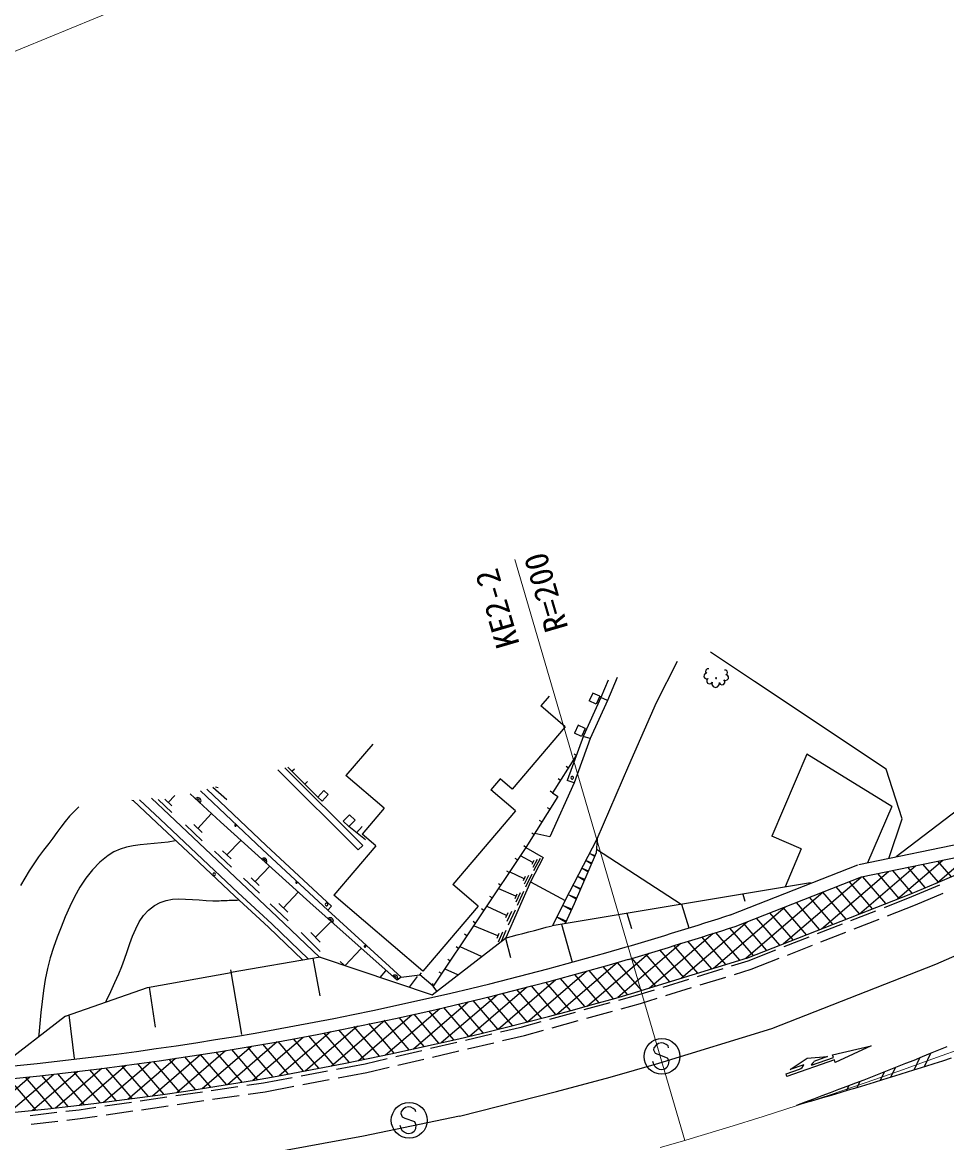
# Model space of a CAD drawing. Units: millimetres, scale not verified. Extents: x 40000 to 680000, y 20000 to 380000.
# Drawn here: x 440996 to 492568, y 256860 to 319403 of the extents above; entities that cross this region are included whole.
import ezdxf
from ezdxf.enums import TextEntityAlignment as Align

# ---------------------------------------------------------------- set-up
doc = ezdxf.new("R2010")
doc.units = ezdxf.units.MM
doc.header["$LTSCALE"] = 1000
doc.linetypes.add('CHAIN', pattern=[18.5, 12, -1.5, 3.5, -1.5])
for name, color, linetype, lineweight in [('M-BGD', 7, 'Continuous', 25), ('M-BMK', 2, 'CHAIN', 13), ('M-STR-HTXT', 7, 'Continuous', 13), ('M-STR-STRC', 7, 'Continuous', 25)]:
    doc.layers.add(name, color=color, linetype=linetype, lineweight=lineweight)
doc.styles.add('ＭＳ ゴシック', font='')
doc.styles.get('ＭＳ ゴシック').set_extended_font_data('MS Gothic')

msp = doc.modelspace()

# ---------------------------------------------------------------- linework, layer by layer
at = {"layer": 'M-BGD'}
for p, q in [((474181, 282820), (473649, 281550)), ((473692, 282687), (473280, 281705)), ((470383, 281786), (469917, 281240)), ((473280, 281705), (472305, 279563)), ((473649, 281550), (472676, 279412)), ((473649, 281550), (473280, 281705)), ((471285, 280074), (469917, 281240)), ((471285, 280074), (468324, 276598)), ((472004, 280158), (471806, 279723)), ((472396, 279980), (472004, 280158)), ((460549, 279111), (459048, 277349)), ((472305, 279563), (471404, 277082)), ((472676, 279412), (471780, 276945)), ((472676, 279412), (472295, 279529)), ((471906, 278463), (471780, 278544)), ((459986, 273445), (455644, 277776)), ((455800, 277819), (457487, 276150)), ((456030, 277591), (456171, 277733)), ((471464, 277773), (471338, 277853)), ((473066, 273821), (474831, 277907)), ((459739, 273198), (455256, 277670)), ((461180, 275533), (459048, 277349)), ((467662, 277162), (467144, 276553)), ((468324, 276598), (467662, 277162)), ((471022, 277082), (470896, 277163)), ((471780, 276945), (471404, 277082)), ((495612, 277308), (489763, 272807)), ((452412, 276003), (451616, 276680)), ((451764, 276720), (451917, 276677)), ((456759, 276870), (456899, 277012)), ((457487, 276150), (457821, 276512)), ((457821, 276512), (458062, 276290)), ((468514, 275385), (467144, 276553)), ((470580, 276392), (470454, 276472)), ((447215, 275939), (447109, 275955)), ((449340, 275290), (448573, 276015)), ((449330, 275663), (448946, 276026)), ((449138, 275844), (449508, 276238)), ((457487, 276150), (457728, 275928)), ((457728, 275928), (458062, 276290)), ((450788, 274391), (451532, 275221)), ((461180, 275533), (459947, 274087)), ((468514, 275385), (465006, 271269)), ((470433, 275478), (470306, 275558)), ((489506, 275626), (488147, 272475)), ((451031, 273706), (450093, 274608)), ((451022, 274166), (450553, 274617)), ((459212, 274504), (459558, 274869)), ((459558, 274869), (459242, 275168)), ((469988, 274767), (469860, 274846)), ((489338, 272720), (490095, 274943)), ((460139, 273755), (459212, 274504)), ((459948, 274512), (459638, 274160)), ((460722, 273427), (459947, 274087)), ((469543, 274055), (469415, 274135)), ((484461, 273264), (482808, 273976)), ((487679, 272378), (496511, 274209)), ((452405, 272922), (453180, 273728)), ((460722, 273427), (458370, 270667)), ((459739, 273198), (459986, 273445)), ((469097, 273343), (468972, 273425)), ((487821, 271693), (496798, 273554)), ((452656, 272242), (451711, 273129)), ((452641, 272700), (452169, 273143)), ((468626, 272639), (468502, 272722)), ((469480, 272499), (468798, 272873)), ((469886, 272716), (469524, 272041)), ((472657, 273009), (472934, 272888)), ((472657, 273009), (472927, 272871)), ((472657, 273009), (472920, 272853)), ((472934, 272888), (472920, 272853)), ((473033, 273249), (477751, 270166)), ((484461, 273264), (483565, 271132)), ((492040, 271371), (493879, 272949)), ((453993, 271429), (454797, 272286)), ((469540, 272612), (469420, 272387)), ((469713, 272664), (469472, 272214)), ((472233, 272174), (472563, 272031)), ((472233, 272174), (472554, 272010)), ((472233, 272174), (472545, 271990)), ((472452, 272605), (472755, 272473)), ((472452, 272605), (472746, 272454)), ((472452, 272605), (472738, 272436)), ((472755, 272473), (472738, 272436)), ((480517, 269582), (487621, 272366)), ((487710, 269630), (490843, 272319)), ((489829, 270461), (492361, 272634)), ((491381, 271096), (490409, 272229)), ((492110, 271399), (491248, 272403)), ((492838, 271702), (492087, 272577)), ((454228, 270784), (453337, 271627)), ((454216, 271218), (453770, 271639)), ((468155, 271934), (468030, 272017)), ((469000, 271591), (468182, 271975)), ((469058, 271712), (468942, 271470)), ((469236, 271775), (469005, 271291)), ((469415, 271838), (469068, 271112)), ((472000, 271714), (472358, 271559)), ((472000, 271714), (472348, 271536)), ((472000, 271714), (472338, 271514)), ((472358, 271559), (472338, 271514)), ((472563, 272031), (472545, 271990)), ((480773, 268930), (487821, 271693)), ((483472, 267969), (487801, 271685)), ((485591, 268800), (489324, 272004)), ((489180, 270206), (487891, 271707)), ((489920, 270496), (488730, 271881)), ((490653, 270794), (489570, 272055)), ((455557, 269965), (456376, 270844)), ((466425, 270060), (465006, 271269)), ((467684, 271229), (467559, 271312)), ((468524, 270609), (467582, 271033)), ((468957, 270884), (468612, 270102)), ((469344, 271416), (471287, 270375)), ((484980, 271367), (470559, 268970)), ((471751, 271223), (472139, 271054)), ((471751, 271223), (472129, 271030)), ((471751, 271223), (472118, 271006)), ((472139, 271054), (472118, 271006)), ((481367, 267150), (485682, 270854)), ((486961, 269337), (485664, 270848)), ((487701, 269626), (486404, 271137)), ((488440, 269916), (487143, 271427)), ((490638, 270595), (492184, 271246)), ((455817, 269244), (454825, 270190)), ((455805, 269728), (455309, 270201)), ((463337, 266435), (458370, 270667)), ((467213, 270524), (467088, 270608)), ((468581, 270739), (468466, 270478)), ((468769, 270812), (468539, 270290)), ((471485, 270699), (471906, 270516)), ((471485, 270699), (471894, 270490)), ((471485, 270699), (471883, 270463)), ((471906, 270516), (471883, 270463)), ((481200, 270739), (481310, 270337)), ((481421, 267165), (490581, 270756)), ((485482, 268757), (484185, 270268)), ((486222, 269047), (484925, 270558)), ((489095, 269990), (490638, 270595)), ((490826, 270132), (492377, 270785)), ((458247, 270064), (458044, 269844)), ((466425, 270060), (463337, 266435)), ((466741, 269819), (466617, 269903)), ((468019, 269548), (466929, 270044)), ((468083, 269689), (467956, 269406)), ((468288, 269767), (468033, 269202)), ((468493, 269844), (468111, 268997)), ((471175, 270096), (471630, 269905)), ((471175, 270096), (471617, 269877)), ((471175, 270096), (471604, 269849)), ((471630, 269905), (471604, 269849)), ((474732, 269664), (474986, 268805)), ((477778, 270170), (478193, 268843)), ((479567, 266593), (483563, 270024)), ((484003, 268177), (482706, 269688)), ((484742, 268467), (483445, 269978)), ((487233, 269260), (488629, 269808)), ((489272, 269523), (490826, 270132)), ((489272, 269523), (490826, 270132)), ((456966, 267092), (454907, 269077)), ((457351, 268321), (458194, 269173)), ((466270, 269115), (466146, 269198)), ((467522, 268398), (466230, 268947)), ((470854, 269446), (471322, 269250)), ((470854, 269446), (471309, 269221)), ((470854, 269446), (471295, 269192)), ((471084, 269058), (471668, 266927)), ((471322, 269250), (471295, 269192)), ((477766, 266036), (481444, 269194)), ((482524, 267597), (481227, 269108)), ((483263, 267887), (481966, 269398)), ((485371, 268531), (486767, 269078)), ((487409, 268793), (488806, 269340)), ((487409, 268793), (488806, 269340)), ((457616, 267526), (456556, 268586)), ((457616, 268056), (457086, 268586)), ((465799, 268410), (465674, 268493)), ((467583, 268538), (467462, 268259)), ((467783, 268617), (467541, 268059)), ((467982, 268696), (467732, 268117)), ((475977, 265489), (479544, 268551)), ((480241, 266802), (478908, 268355)), ((481022, 267044), (479690, 268596)), ((481785, 267306), (480471, 268837)), ((483508, 267801), (484905, 268348)), ((485547, 268063), (486944, 268610)), ((485547, 268063), (486944, 268610)), ((463856, 265112), (467945, 268282)), ((465328, 267705), (465203, 267788)), ((466622, 267256), (465420, 267784)), ((467945, 268282), (468225, 267186)), ((474228, 264975), (477746, 267996)), ((478679, 266319), (477346, 267872)), ((479460, 266560), (478127, 268113)), ((483685, 267333), (485082, 267880)), ((483685, 267333), (485082, 267880)), ((457611, 267206), (452647, 266363)), ((457618, 265051), (457223, 267151)), ((457611, 267206), (463856, 265112)), ((459002, 266739), (459874, 267679)), ((464857, 267000), (464732, 267083)), ((472506, 264486), (475947, 267440)), ((476336, 265594), (475002, 267148)), ((475286, 265269), (481467, 267181)), ((477117, 265835), (475783, 267389)), ((477898, 266077), (476564, 267631)), ((481500, 267014), (483043, 267618)), ((481665, 266541), (483220, 267151)), ((481665, 266541), (483220, 267151)), ((453242, 262897), (452623, 266501)), ((458946, 266758), (458728, 266964)), ((460958, 266084), (461283, 266451)), ((465297, 266229), (464592, 266542)), ((470822, 264029), (474181, 266913)), ((473967, 264899), (472616, 266473)), ((474757, 265131), (473412, 266697)), ((475546, 265362), (474209, 266920)), ((478661, 266135), (480094, 266578)), ((480571, 266726), (481500, 267014)), ((480724, 266250), (481665, 266541)), ((480724, 266250), (481665, 266541)), ((482823, 263236), (491972, 266822)), ((447978, 265513), (452647, 266363)), ((462131, 266092), (463171, 266231)), ((462592, 265536), (463041, 266135)), ((463171, 266231), (463269, 266344)), ((464385, 266295), (464261, 266379)), ((467540, 263188), (470772, 265963)), ((469175, 263603), (472470, 266432)), ((471574, 264233), (470212, 265819)), ((472375, 264451), (471022, 266027)), ((473177, 264668), (471819, 266249)), ((476750, 265544), (478183, 265987)), ((478814, 265659), (480246, 266102)), ((478814, 265659), (480246, 266102)), ((443403, 263915), (447978, 265513)), ((448417, 263306), (448091, 265535)), ((463914, 265591), (463894, 265739)), ((464129, 265323), (463914, 265591)), ((465942, 262805), (469128, 265540)), ((469154, 263598), (467783, 265194)), ((469964, 263805), (468593, 265402)), ((470772, 264015), (469403, 265611)), ((475343, 265109), (476272, 265396)), ((476903, 265068), (478336, 265511)), ((476903, 265068), (478336, 265511)), ((462812, 262095), (465875, 264724)), ((464364, 262439), (467484, 265117)), ((466711, 262989), (465331, 264596)), ((467530, 263186), (466154, 264789)), ((468343, 263391), (466974, 264986)), ((472351, 264282), (473796, 264681)), ((474278, 264814), (475343, 265109)), ((474415, 264333), (475484, 264629)), ((475484, 264629), (476425, 264920)), ((475484, 264629), (476425, 264920)), ((443895, 261554), (443614, 263989)), ((459755, 261448), (462729, 264000)), ((461259, 261751), (464290, 264352)), ((464241, 262411), (462855, 264026)), ((465071, 262596), (463685, 264210)), ((465891, 262793), (464508, 264403)), ((470423, 263749), (471869, 264148)), ((472487, 263801), (473933, 264200)), ((443403, 263915), (439673, 261059)), ((456777, 260868), (459699, 263376)), ((458251, 261145), (461214, 263688)), ((460915, 261681), (459495, 263334)), ((461750, 261859), (460335, 263507)), ((462580, 262043), (461175, 263680)), ((463411, 262227), (462015, 263853)), ((467672, 263039), (468895, 263326)), ((468876, 263321), (469941, 263616)), ((470560, 263268), (472006, 263668)), ((453862, 260342), (456669, 262753)), ((455319, 260605), (458184, 263065)), ((458386, 261172), (456975, 262816)), ((459229, 261342), (457815, 262989)), ((460072, 261511), (458655, 263162)), ((465725, 262582), (467185, 262925)), ((467781, 262551), (469009, 262839)), ((469009, 262839), (470078, 263135)), ((476518, 261285), (482823, 263236)), ((451024, 259883), (453771, 262242)), ((452440, 260111), (455220, 262497)), ((454973, 260543), (453548, 262202)), ((455828, 260697), (454406, 262354)), ((456684, 260852), (455265, 262505)), ((457540, 261006), (456124, 262656)), ((463778, 262124), (465238, 262467)), ((465834, 262094), (467294, 262437)), ((446872, 259284), (449536, 261571)), ((448249, 259478), (450934, 261783)), ((450649, 259823), (449192, 261519)), ((449630, 259675), (452332, 261995)), ((451517, 259962), (450067, 261651)), ((452386, 260102), (450942, 261784)), ((453254, 260241), (451816, 261916)), ((454117, 260388), (452689, 262051)), ((460121, 261265), (461344, 261553)), ((461831, 261667), (463291, 262010)), ((461940, 261179), (463400, 261522)), ((463887, 261636), (465347, 261979)), ((441537, 258658), (444085, 260846)), ((442850, 258797), (445430, 261011)), ((445342, 259095), (443863, 260818)), ((444182, 258952), (446774, 261177)), ((446236, 259206), (444757, 260928)), ((445527, 259118), (448137, 261359)), ((447128, 259318), (445651, 261039)), ((448009, 259444), (446545, 261149)), ((448889, 259569), (447439, 261259)), ((449770, 259695), (448318, 261386)), ((456550, 260591), (458024, 260869)), ((458515, 260962), (460121, 261265)), ((460225, 260776), (461453, 261065)), ((473800, 260513), (476518, 261285)), ((438937, 258403), (441419, 260534)), ((440226, 258521), (442740, 260680)), ((441745, 258680), (440256, 260415)), ((442651, 258776), (441164, 260508)), ((443555, 258874), (442073, 260600)), ((444449, 258985), (442969, 260708)), ((453513, 260058), (454452, 260195)), ((454452, 260195), (456058, 260498)), ((456643, 260100), (458117, 260378)), ((458608, 260471), (460225, 260776)), ((470791, 259708), (473800, 260513)), ((449555, 259481), (451039, 259698)), ((451534, 259770), (453019, 259986)), ((453587, 259564), (454534, 259702)), ((454534, 259702), (456151, 260007)), ((465389, 258344), (470791, 259708)), ((445597, 258904), (447081, 259121)), ((447576, 259193), (449060, 259409)), ((449629, 258987), (451113, 259203)), ((451608, 259275), (453092, 259491)), ((441429, 258380), (442919, 258552)), ((443415, 258609), (444164, 258695)), ((444164, 258695), (445102, 258832)), ((444228, 258199), (445176, 258338)), ((445671, 258410), (447155, 258626)), ((447650, 258698), (449134, 258914)), ((465389, 258344), (460035, 257221)), ((441483, 257883), (442973, 258055)), ((443470, 258112), (444228, 258199)), ((460035, 257221), (454649, 256234))]:
    msp.add_line(p, q, dxfattribs=at)
for points in [[(490095, 274943), (489202, 277700), (481844, 282605), (479390, 284237)], [(474831, 277907), (476379, 281424), (477547, 283735)], [(479194, 283063), (479098, 283042), (479032, 282969), (479022, 282872), (479071, 282787), (479161, 282747), (479257, 282769)], [(479305, 283308), (479202, 283311), (479127, 283241), (479124, 283138), (479194, 283063)], [(479258, 282769), (479193, 282695), (479184, 282597), (479235, 282513), (479325, 282474), (479421, 282497), (479485, 282572)], [(479887, 282541), (479939, 282458), (480030, 282421), (480125, 282445), (480188, 282520), (480194, 282619), (480141, 282701)], [(480141, 282701), (480233, 282666), (480328, 282691), (480390, 282767), (480395, 282866), (480341, 282948), (480249, 282982)], [(480249, 282982), (480318, 283028), (480347, 283106), (480324, 283186), (480259, 283238), (480176, 283241)], [(479485, 282572), (479474, 282440), (479543, 282328), (479665, 282277), (479793, 282309), (479878, 282410), (479887, 282541)], [(473214, 281777), (473014, 281339), (472623, 281517)], [(473214, 281777), (472822, 281955), (472624, 281520)], [(472396, 279980), (472196, 279541), (471805, 279720)], [(491973, 266822), (505540, 272765), (519038, 279119)], [(471906, 278463), (470580, 276392), (470878, 276190), (469097, 273343), (463914, 265591), (463171, 266231)], [(489506, 275626), (484779, 278548), (482808, 273976)], [(462131, 266092), (458044, 269844), (454396, 273228), (450942, 276496)], [(458247, 270064), (454600, 273447), (451280, 276588)], [(471780, 276945), (470429, 273925), (469585, 274122)], [(456646, 267036), (454723, 268881), (452843, 270609), (450522, 272810), (448491, 274720), (447178, 275963)], [(454907, 269077), (453027, 270806), (450707, 273006), (448676, 274916), (447526, 276004)], [(457597, 267203), (455213, 269470), (449188, 275157), (448194, 276083)], [(462131, 266092), (461903, 265925), (457031, 270259), (452049, 274767), (450365, 276340)], [(450916, 275825), (450963, 275950), (450908, 276072), (450783, 276119), (450661, 276063)], [(450853, 275885), (450876, 275947), (450848, 276008), (450786, 276032), (450725, 276004)], [(444143, 275604), (443875, 275354), (443619, 275077), (443375, 274783), (443140, 274478), (442912, 274170), (442687, 273863), (442462, 273564), (442178, 273190), (441901, 272808), (441631, 272420), (441371, 272025), (441123, 271623), (440888, 271214)], [(459212, 274504), (458896, 274803), (459242, 275168)], [(449511, 273708), (449132, 273640), (448745, 273591), (448352, 273554), (447957, 273520), (447566, 273480), (447180, 273426), (446805, 273349), (446444, 273240), (446101, 273092), (445779, 272895), (445320, 272519), (444908, 272093), (444538, 271625), (444205, 271121), (443906, 270590), (443635, 270037), (443387, 269470), (443158, 268896), (442944, 268321), (442738, 267754), (442550, 267168), (442396, 266572), (442273, 265969), (442173, 265360), (442093, 264746), (442027, 264128), (441968, 263509), (441911, 262890), (441898, 262763)], [(469097, 273343), (470049, 272780), (469344, 271416), (467978, 268290)], [(470593, 268976), (471287, 270375), (473066, 273821), (473020, 273038), (471784, 270184), (471279, 269090)], [(490568, 270750), (492333, 271487), (494124, 272248), (495914, 273021), (496852, 273432)], [(454599, 272460), (454643, 272559), (454621, 272665), (454541, 272737), (454433, 272749), (454340, 272695)], [(454534, 272519), (454556, 272568), (454545, 272621), (454505, 272657), (454451, 272663), (454404, 272636)], [(445656, 264702), (445697, 264794), (445921, 265292), (446147, 265789), (446373, 266285), (446541, 266688), (446693, 267109), (446838, 267538), (446985, 267968), (447142, 268390), (447317, 268797), (447519, 269180), (447755, 269532), (448035, 269843), (448367, 270106), (448681, 270273), (449015, 270382), (449366, 270442), (449729, 270465), (450102, 270460), (450480, 270437), (450862, 270406), (451242, 270377), (451617, 270360), (451984, 270365), (452095, 270371), (452206, 270376), (452317, 270380), (452428, 270384), (452538, 270388), (452649, 270391), (452760, 270395), (452871, 270398), (452982, 270402), (453093, 270406)], [(458307, 269124), (458350, 269223), (458327, 269329), (458246, 269400), (458139, 269411), (458046, 269357)], [(458241, 269182), (458263, 269232), (458252, 269285), (458211, 269320), (458158, 269326), (458111, 269299)], [(461903, 265925), (461946, 266024), (461923, 266129), (461843, 266201), (461735, 266212), (461642, 266157)], [(461838, 265983), (461859, 266033), (461848, 266085), (461808, 266121), (461754, 266126), (461707, 266099)]]:
    msp.add_lwpolyline(points, dxfattribs=at)
for points in [[(479725, 282789), (479721, 282802), (479711, 282811), (479698, 282812), (479687, 282805), (479682, 282792), (479685, 282780), (479695, 282771), (479708, 282770), (479720, 282777)], [(471755, 277222), (471744, 277267), (471709, 277297), (471662, 277301), (471623, 277276), (471605, 277234), (471616, 277189), (471651, 277159), (471698, 277155), (471737, 277179)], [(452943, 274576), (452935, 274606), (452912, 274626), (452881, 274628), (452855, 274612), (452843, 274583), (452851, 274553), (452874, 274533), (452905, 274531), (452931, 274547)], [(452918, 274578), (452914, 274593), (452902, 274603), (452887, 274604), (452874, 274596), (452868, 274581), (452872, 274567), (452883, 274557), (452899, 274555), (452912, 274563)], [(451771, 271835), (451760, 271880), (451725, 271910), (451679, 271913), (451639, 271889), (451622, 271846), (451633, 271801), (451668, 271771), (451714, 271768), (451754, 271792)], [(456344, 271391), (456337, 271421), (456313, 271441), (456283, 271443), (456256, 271427), (456245, 271398), (456252, 271368), (456275, 271348), (456306, 271346), (456332, 271362)], [(456319, 271393), (456316, 271408), (456304, 271418), (456289, 271419), (456275, 271411), (456270, 271396), (456273, 271382), (456285, 271372), (456300, 271370), (456313, 271378)], [(458048, 270146), (458037, 270191), (458002, 270221), (457955, 270225), (457916, 270200), (457898, 270157), (457909, 270112), (457945, 270082), (457991, 270079), (458030, 270103)], [(460166, 267817), (460159, 267847), (460135, 267866), (460104, 267869), (460078, 267853), (460066, 267824), (460074, 267794), (460097, 267774), (460128, 267772), (460154, 267788)], [(460141, 267818), (460137, 267833), (460126, 267843), (460110, 267845), (460097, 267836), (460091, 267822), (460095, 267807), (460107, 267797), (460122, 267796), (460135, 267804)]]:
    msp.add_lwpolyline(points, close=True, dxfattribs=at)
for centre, radius, start, end in [((416506, 466458), 207019, 286.30327, 288.0225), ((421747, 448956), 186487, 284.34298, 285.17353), ((416506, 466458), 207719, 286.30327, 288.0225), ((421747, 448956), 188750, 275.42655, 286.26982), ((421747, 448956), 189450, 275.44982, 286.26982), ((421747, 448956), 191330, 273.87703, 286.26982)]:
    msp.add_arc(centre, radius, start, end, dxfattribs=at)
at = {"layer": 'M-BMK'}
msp.add_lwpolyline([(476583, 256582), (477968, 256982), (478504, 257140), (480419, 257716), (482328, 258311), (484232, 258923), (486131, 259552), (488024, 260196), (489913, 260855), (491796, 261528), (493674, 262215)], dxfattribs=at)
at = {"layer": 'M-STR-HTXT'}
for p, q in [((409693, 305090), (525485, 352732)), ((477968, 256982), (468472, 289421))]:
    msp.add_line(p, q, dxfattribs=at)
at = {"layer": 'M-STR-STRC'}
for p, q in [((476228, 262157), (476212, 262043)), ((476357, 262296), (476228, 262157)), ((476488, 262389), (476357, 262296)), ((476653, 262423), (476488, 262389)), ((476769, 262406), (476653, 262423)), ((476914, 262334), (476769, 262406)), ((477024, 262260), (476914, 262334)), ((477058, 262148), (477024, 262260)), ((486207, 261757), (488358, 262269)), ((488358, 262269), (486355, 261332)), ((476212, 262043), (476298, 261861)), ((476298, 261861), (476449, 261788)), ((476449, 261788), (476982, 261600)), ((476982, 261600), (477062, 261428)), ((486306, 261474), (483662, 260551)), ((483846, 260933), (484786, 261579)), ((484786, 261579), (485924, 261658)), ((485029, 261187), (486256, 261615)), ((485924, 261658), (485168, 261394)), ((486256, 261615), (486207, 261757)), ((486355, 261332), (486306, 261474)), ((490754, 260922), (491074, 261600)), ((491339, 261107), (491688, 261848)), ((476216, 261269), (476176, 261379)), ((476300, 261091), (476216, 261269)), ((476403, 261018), (476300, 261091)), ((476549, 260943), (476403, 261018)), ((476670, 260926), (476549, 260943)), ((476837, 260955), (476670, 260926)), ((476962, 261051), (476837, 260955)), ((477033, 261200), (476962, 261051)), ((477062, 261428), (477033, 261200)), ((483613, 260693), (484368, 260956)), ((484602, 261197), (483846, 260933)), ((488872, 260336), (489103, 260817)), ((489458, 260517), (489718, 261060)), ((483637, 260622), (483613, 260693)), ((483662, 260551), (483637, 260622)), ((487572, 259941), (487742, 260287)), ((486985, 259765), (487124, 260050)), ((462123, 258589), (462107, 258475)), ((462107, 258475), (462193, 258293)), ((462252, 258728), (462123, 258589)), ((462383, 258821), (462252, 258728)), ((462548, 258854), (462383, 258821)), ((462664, 258838), (462548, 258854)), ((462809, 258766), (462664, 258838)), ((462919, 258692), (462809, 258766)), ((462953, 258580), (462919, 258692)), ((462111, 257701), (462071, 257810)), ((462195, 257523), (462111, 257701)), ((462193, 258293), (462344, 258220)), ((462344, 258220), (462877, 258032)), ((462877, 258032), (462957, 257860)), ((462957, 257860), (462928, 257632)), ((462298, 257450), (462195, 257523)), ((462444, 257375), (462298, 257450)), ((462565, 257358), (462444, 257375)), ((462732, 257387), (462565, 257358)), ((462857, 257483), (462732, 257387)), ((462928, 257632), (462857, 257483))]:
    msp.add_line(p, q, dxfattribs=at)
for points in [[(484218, 258958), (484688, 259131), (485157, 259306), (485625, 259481), (486093, 259657), (486561, 259835), (487028, 260013), (487495, 260192), (487962, 260372), (488428, 260553), (488894, 260735), (489359, 260918), (489824, 261102), (490289, 261286), (490753, 261471), (491217, 261658), (491680, 261845), (492143, 262032), (492606, 262221)], [(484218, 258958), (484699, 259096), (485180, 259234), (485661, 259374), (486141, 259515), (486621, 259657), (487101, 259800), (487580, 259944), (488059, 260089), (488538, 260234), (489017, 260381), (489496, 260529), (489974, 260677), (490452, 260827), (490929, 260977), (491407, 261128), (491884, 261280), (492361, 261433), (492838, 261587)]]:
    msp.add_lwpolyline(points, dxfattribs=at)
for centre in [(476686, 261671), (462581, 258103)]:
    msp.add_circle(centre, 1000, dxfattribs=at)
for centre, radius, start, end in [((484147, 261405), 500, 296.20602, 335.40099), ((484275, 261844), 1000, 318.9276, 333.28911)]:
    msp.add_arc(centre, radius, start, end, dxfattribs=at)

# ---------------------------------------------------------------- texts
at = {"layer": 'M-STR-HTXT', "style": 'ＭＳ ゴシック'}
for s, p in [('R=200', (471846, 285716)), ('KE2-2', (469129, 284810))]:
    msp.add_text(s, height=1320, rotation=106.315, dxfattribs=at).set_placement(p, align=Align.BOTTOM_LEFT)

doc.saveas('drawing.dxf')
